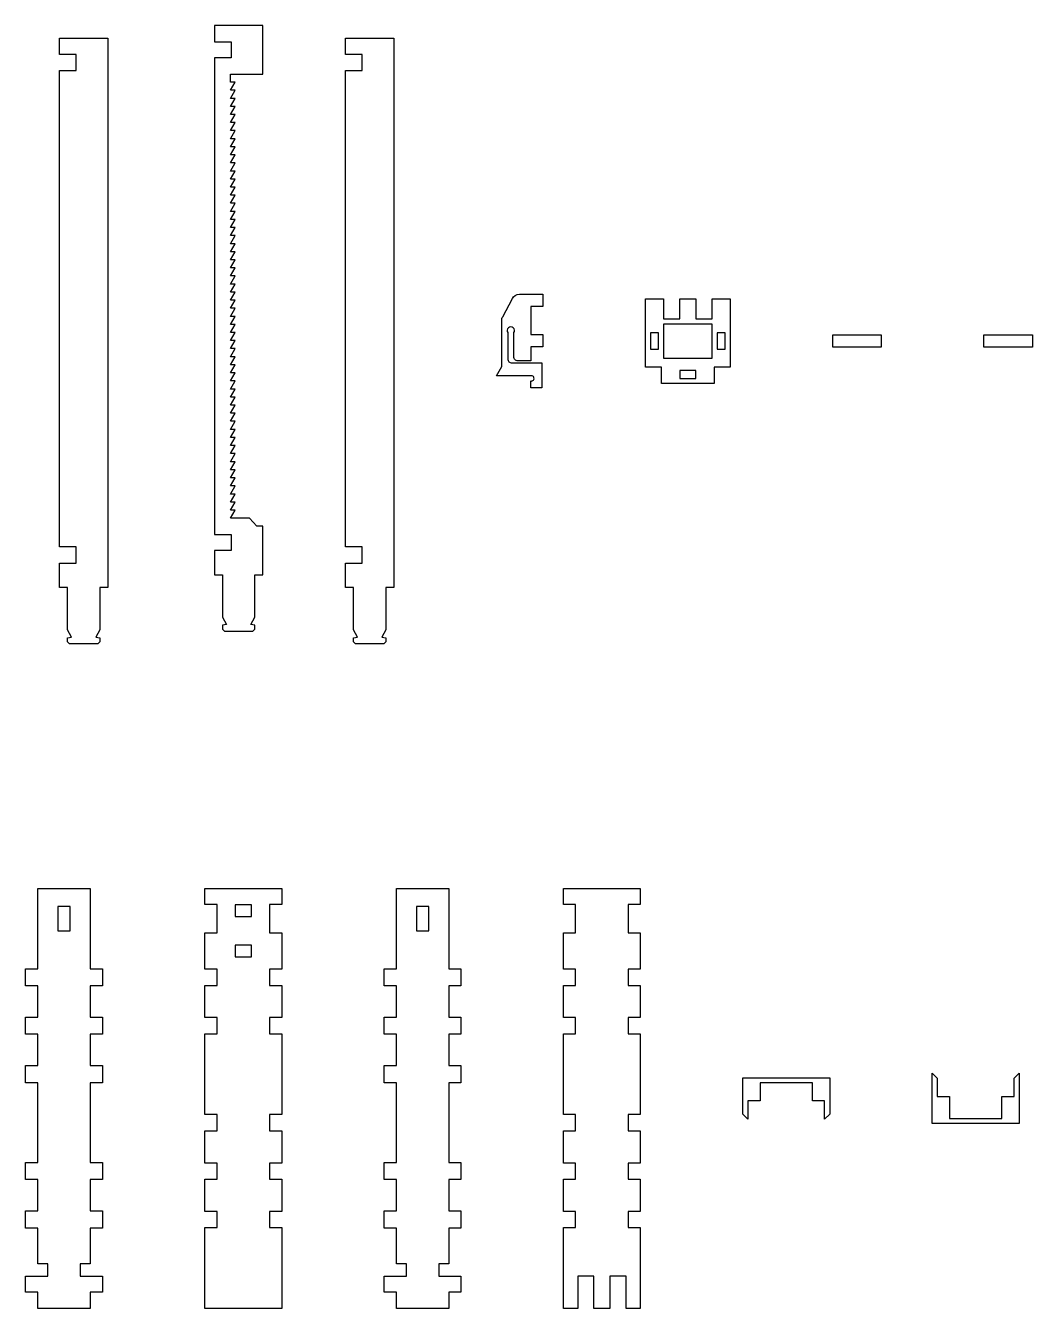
# Model space of a CAD drawing. Header units: millimetres. Extents: x 34 to 283, y -150 to 168.
import ezdxf

# ---------------------------------------------------------------- set-up
doc = ezdxf.new("R2010")
doc.units = ezdxf.units.MM
doc.layers.get('0').update_dxf_attribs({"linetype": 'CONTINUOUS'})

msp = doc.modelspace()

# ---------------------------------------------------------------- linework, layer by layer
for p, q in [((92.53, 167.84), (80.53, 167.84)), ((80.53, 167.84), (80.53, 163.84)), ((92.53, 155.84), (92.53, 167.84)), ((80.53, 163.84), (84.63, 163.84)), ((84.63, 163.84), (84.63, 159.84)), ((84.63, 159.84), (80.53, 159.84)), ((80.53, 159.84), (80.53, 41.84)), ((84.53, 153.84), (84.53, 155.84)), ((84.53, 155.84), (92.53, 155.84)), ((84.53, 151.84), (85.69, 153.84)), ((85.69, 153.84), (84.53, 153.84)), ((84.53, 149.84), (85.69, 151.84)), ((85.69, 151.84), (84.53, 151.84)), ((84.53, 147.84), (85.69, 149.84)), ((85.69, 149.84), (84.53, 149.84)), ((84.53, 145.84), (85.69, 147.84)), ((85.69, 147.84), (84.53, 147.84)), ((84.53, 143.84), (85.69, 145.84)), ((85.69, 145.84), (84.53, 145.84)), ((84.53, 141.84), (85.69, 143.84)), ((85.69, 143.84), (84.53, 143.84)), ((84.53, 139.84), (85.69, 141.84)), ((85.69, 141.84), (84.53, 141.84)), ((84.53, 137.84), (85.69, 139.84)), ((85.69, 139.84), (84.53, 139.84)), ((84.53, 135.84), (85.69, 137.84)), ((85.69, 137.84), (84.53, 137.84)), ((84.53, 133.84), (85.69, 135.84)), ((85.69, 135.84), (84.53, 135.84)), ((84.53, 131.84), (85.69, 133.84)), ((85.69, 133.84), (84.53, 133.84)), ((84.53, 129.84), (85.69, 131.84)), ((85.69, 131.84), (84.53, 131.84)), ((84.53, 127.84), (85.69, 129.84)), ((85.69, 129.84), (84.53, 129.84)), ((84.53, 125.84), (85.69, 127.84)), ((85.69, 127.84), (84.53, 127.84)), ((84.53, 123.84), (85.69, 125.84)), ((85.69, 125.84), (84.53, 125.84)), ((84.53, 121.84), (85.69, 123.84)), ((85.69, 123.84), (84.53, 123.84)), ((84.53, 119.84), (85.69, 121.84)), ((85.69, 121.84), (84.53, 121.84)), ((84.53, 117.84), (85.69, 119.84)), ((85.69, 119.84), (84.53, 119.84)), ((84.53, 115.84), (85.69, 117.84)), ((85.69, 117.84), (84.53, 117.84)), ((84.53, 113.84), (85.69, 115.84)), ((85.69, 115.84), (84.53, 115.84)), ((84.53, 111.84), (85.69, 113.84)), ((85.69, 113.84), (84.53, 113.84)), ((84.53, 109.84), (85.69, 111.84)), ((85.69, 111.84), (84.53, 111.84)), ((84.53, 107.84), (85.69, 109.84)), ((85.69, 109.84), (84.53, 109.84)), ((84.53, 105.84), (85.69, 107.84)), ((85.69, 107.84), (84.53, 107.84)), ((84.53, 103.84), (85.69, 105.84)), ((85.69, 105.84), (84.53, 105.84)), ((84.53, 101.84), (85.69, 103.84)), ((85.69, 103.84), (84.53, 103.84)), ((84.53, 99.84), (85.69, 101.84)), ((85.69, 101.84), (84.53, 101.84)), ((84.53, 97.84), (85.69, 99.84)), ((85.69, 99.84), (84.53, 99.84)), ((84.53, 95.84), (85.69, 97.84)), ((85.69, 97.84), (84.53, 97.84)), ((84.53, 93.84), (85.69, 95.84)), ((85.69, 95.84), (84.53, 95.84)), ((84.53, 91.84), (85.69, 93.84)), ((85.69, 93.84), (84.53, 93.84)), ((84.53, 89.84), (85.69, 91.84)), ((85.69, 91.84), (84.53, 91.84)), ((84.53, 87.84), (85.69, 89.84)), ((85.69, 89.84), (84.53, 89.84)), ((84.53, 85.84), (85.69, 87.84)), ((85.69, 87.84), (84.53, 87.84)), ((84.53, 83.84), (85.69, 85.84)), ((85.69, 85.84), (84.53, 85.84)), ((84.53, 81.84), (85.69, 83.84)), ((85.69, 83.84), (84.53, 83.84)), ((84.53, 79.84), (85.69, 81.84)), ((85.69, 81.84), (84.53, 81.84)), ((84.53, 77.84), (85.69, 79.84)), ((85.69, 79.84), (84.53, 79.84)), ((84.53, 75.84), (85.69, 77.84)), ((85.69, 77.84), (84.53, 77.84)), ((84.53, 73.84), (85.69, 75.84)), ((85.69, 75.84), (84.53, 75.84)), ((84.53, 71.84), (85.69, 73.84)), ((85.69, 73.84), (84.53, 73.84)), ((84.53, 69.84), (85.69, 71.84)), ((85.69, 71.84), (84.53, 71.84)), ((84.53, 67.84), (85.69, 69.84)), ((85.69, 69.84), (84.53, 69.84)), ((84.53, 65.84), (85.69, 67.84)), ((85.69, 67.84), (84.53, 67.84)), ((84.53, 63.84), (85.69, 65.84)), ((85.69, 65.84), (84.53, 65.84)), ((84.53, 61.84), (85.69, 63.84)), ((85.69, 63.84), (84.53, 63.84)), ((84.53, 59.84), (85.69, 61.84)), ((85.69, 61.84), (84.53, 61.84)), ((84.53, 57.84), (85.69, 59.84)), ((85.69, 59.84), (84.53, 59.84)), ((84.53, 55.84), (85.69, 57.84)), ((85.69, 57.84), (84.53, 57.84)), ((84.53, 53.84), (85.69, 55.84)), ((85.69, 55.84), (84.53, 55.84)), ((84.53, 51.84), (85.69, 53.84)), ((85.69, 53.84), (84.53, 53.84)), ((84.53, 49.84), (85.69, 51.84)), ((85.69, 51.84), (84.53, 51.84)), ((84.53, 47.84), (85.69, 49.84)), ((85.69, 49.84), (84.53, 49.84)), ((84.53, 45.84), (85.69, 47.84)), ((85.69, 47.84), (84.53, 47.84)), ((87.03, 45.84), (84.53, 45.84)), ((87.53, 45.84), (87.03, 45.84)), ((89.23, 45.84), (87.53, 45.84)), ((91.03, 43.84), (89.23, 45.84)), ((80.53, 41.84), (84.63, 41.84)), ((84.63, 41.84), (84.63, 37.84)), ((92.53, 43.84), (91.03, 43.84)), ((92.53, 31.84), (92.53, 43.84)), ((84.63, 37.84), (80.53, 37.84)), ((80.53, 37.84), (80.53, 31.84)), ((80.53, 31.84), (82.53, 31.84)), ((82.53, 31.84), (82.53, 21.34)), ((90.53, 31.84), (92.53, 31.84)), ((90.53, 21.34), (90.53, 31.84)), ((82.53, 21.34), (83.53, 19.54)), ((83.53, 19.54), (82.53, 19.34)), ((82.53, 19.34), (82.53, 18.34)), ((89.53, 19.54), (90.53, 21.34)), ((90.53, 19.34), (89.53, 19.54)), ((90.53, 18.34), (90.53, 19.34)), ((82.53, 18.34), (83.03, 17.84)), ((83.03, 17.84), (90.03, 17.84)), ((90.03, 17.84), (90.53, 18.34))]:
    msp.add_line(p, q)
for points in [[(44.17, 16.22), (45.17, 16.42), (44.17, 18.22), (44.17, 28.72), (42.17, 28.72), (42.17, 34.72), (46.27, 34.72), (46.27, 38.72), (42.17, 38.72), (42.17, 156.72), (46.27, 156.72), (46.27, 160.72), (42.17, 160.72), (42.17, 164.72), (54.17, 164.72), (54.17, 28.72), (52.17, 28.72), (52.17, 18.22), (51.17, 16.42), (52.17, 16.22), (52.17, 15.22), (51.67, 14.72), (44.67, 14.72), (44.17, 15.22)], [(114.97, 16.22), (115.97, 16.42), (114.97, 18.22), (114.97, 28.72), (112.97, 28.72), (112.97, 34.72), (117.07, 34.72), (117.07, 38.72), (112.97, 38.72), (112.97, 156.72), (117.07, 156.72), (117.07, 160.72), (112.97, 160.72), (112.97, 164.72), (124.97, 164.72), (124.97, 28.72), (122.97, 28.72), (122.97, 18.22), (121.97, 16.42), (122.97, 16.22), (122.97, 15.22), (122.47, 14.72), (115.47, 14.72), (114.97, 15.22)], [(191.27, 83.22), (187.27, 83.22), (187.27, 100.22), (191.77, 100.22), (191.77, 95.22), (195.77, 95.22), (195.77, 100.22), (199.77, 100.22), (199.77, 95.22), (203.77, 95.22), (203.77, 100.22), (208.27, 100.22), (208.27, 83.22), (204.27, 83.22), (204.27, 79.22), (191.27, 79.22)], [(203.77, 85.52), (203.77, 93.92), (191.77, 93.92), (191.77, 85.52)], [(190.52, 87.72), (190.52, 91.72), (188.52, 91.72), (188.52, 87.72)], [(207.02, 91.72), (205.02, 91.72), (205.02, 87.72), (207.02, 87.72)], [(245.67, 91.27), (245.67, 88.17), (233.67, 88.17), (233.67, 91.27)], [(283.07, 91.27), (283.07, 88.17), (271.07, 88.17), (271.07, 91.27)], [(199.77, 82.47), (195.77, 82.47), (195.77, 80.47), (199.77, 80.47)], [(36.78, -65.73), (36.78, -45.86), (49.78, -45.86), (49.78, -65.73), (52.78, -65.73), (52.78, -69.98), (49.78, -69.98), (49.78, -77.73), (52.78, -77.73), (52.78, -81.98), (49.78, -81.98), (49.78, -89.73), (52.78, -89.73), (52.78, -93.98), (49.78, -93.98), (49.78, -113.73), (52.78, -113.73), (52.78, -117.98), (49.78, -117.98), (49.78, -125.73), (52.78, -125.73), (52.78, -129.98), (49.78, -129.98), (49.78, -138.86), (47.28, -138.86), (47.28, -141.86), (52.78, -141.86), (52.78, -145.86), (49.78, -145.86), (49.78, -149.86), (36.78, -149.86), (36.78, -145.86), (33.78, -145.86), (33.78, -141.86), (39.28, -141.86), (39.28, -138.86), (36.78, -138.86), (36.78, -129.98), (33.78, -129.98), (33.78, -125.73), (36.78, -125.73), (36.78, -117.98), (33.78, -117.98), (33.78, -113.73), (36.78, -113.73), (36.78, -93.98), (33.78, -93.98), (33.78, -89.73), (36.78, -89.73), (36.78, -81.98), (33.78, -81.98), (33.78, -77.73), (36.78, -77.73), (36.78, -69.98), (33.78, -69.98), (33.78, -65.73)], [(78.18, -45.86), (97.18, -45.86), (97.18, -49.86), (94.18, -49.86), (94.18, -56.86), (97.18, -56.86), (97.18, -65.86), (94.18, -65.86), (94.18, -69.86), (97.18, -69.86), (97.18, -77.86), (94.18, -77.86), (94.18, -81.86), (97.18, -81.86), (97.18, -101.86), (94.18, -101.86), (94.18, -105.86), (97.18, -105.86), (97.18, -113.86), (94.18, -113.86), (94.18, -117.86), (97.18, -117.86), (97.18, -125.86), (94.18, -125.86), (94.18, -129.86), (97.18, -129.86), (97.18, -149.86), (78.18, -149.86), (78.18, -129.86), (81.18, -129.86), (81.18, -125.86), (78.18, -125.86), (78.18, -117.86), (81.18, -117.86), (81.18, -113.86), (78.18, -113.86), (78.18, -105.86), (81.18, -105.86), (81.18, -101.86), (78.18, -101.86), (78.18, -81.86), (81.18, -81.86), (81.18, -77.86), (78.18, -77.86), (78.18, -69.86), (81.18, -69.86), (81.18, -65.86), (78.18, -65.86), (78.18, -56.86), (81.18, -56.86), (81.18, -49.86), (78.18, -49.86)], [(125.58, -81.98), (122.58, -81.98), (122.58, -77.73), (125.58, -77.73), (125.58, -69.98), (122.58, -69.98), (122.58, -65.73), (125.58, -65.73), (125.58, -45.86), (138.58, -45.86), (138.58, -65.73), (141.58, -65.73), (141.58, -69.98), (138.58, -69.98), (138.58, -77.73), (141.58, -77.73), (141.58, -81.98), (138.58, -81.98), (138.58, -89.73), (141.58, -89.73), (141.58, -93.98), (138.58, -93.98), (138.58, -113.73), (141.58, -113.73), (141.58, -117.98), (138.58, -117.98), (138.58, -125.73), (141.58, -125.73), (141.58, -129.98), (138.58, -129.98), (138.58, -138.86), (136.08, -138.86), (136.08, -141.86), (141.58, -141.86), (141.58, -145.86), (138.58, -145.86), (138.58, -149.86), (125.58, -149.86), (125.58, -145.86), (122.58, -145.86), (122.58, -141.86), (128.08, -141.86), (128.08, -138.86), (125.58, -138.86), (125.58, -129.98), (122.58, -129.98), (122.58, -125.73), (125.58, -125.73), (125.58, -117.98), (122.58, -117.98), (122.58, -113.73), (125.58, -113.73), (125.58, -93.98), (122.58, -93.98), (122.58, -89.73), (125.58, -89.73)], [(178.48, -141.86), (178.48, -149.86), (174.48, -149.86), (174.48, -141.86), (170.48, -141.86), (170.48, -149.86), (166.98, -149.86), (166.98, -129.86), (169.98, -129.86), (169.98, -125.86), (166.98, -125.86), (166.98, -117.86), (169.98, -117.86), (169.98, -113.86), (166.98, -113.86), (166.98, -105.86), (169.98, -105.86), (169.98, -101.86), (166.98, -101.86), (166.98, -81.86), (169.98, -81.86), (169.98, -77.86), (166.98, -77.86), (166.98, -69.86), (169.98, -69.86), (169.98, -65.86), (166.98, -65.86), (166.98, -56.86), (169.98, -56.86), (169.98, -49.86), (166.98, -49.86), (166.98, -45.86), (185.98, -45.86), (185.98, -49.86), (182.98, -49.86), (182.98, -56.86), (185.98, -56.86), (185.98, -65.86), (182.98, -65.86), (182.98, -69.86), (185.98, -69.86), (185.98, -77.86), (182.98, -77.86), (182.98, -81.86), (185.98, -81.86), (185.98, -101.86), (182.98, -101.86), (182.98, -105.86), (185.98, -105.86), (185.98, -113.86), (182.98, -113.86), (182.98, -117.86), (185.98, -117.86), (185.98, -125.86), (182.98, -125.86), (182.98, -129.86), (185.98, -129.86), (185.98, -149.86), (182.48, -149.86), (182.48, -141.86)], [(44.78, -56.36), (44.78, -50.36), (41.78, -50.36), (41.78, -56.36)], [(89.68, -52.79), (89.68, -49.92), (85.68, -49.92), (85.68, -52.79)], [(133.58, -56.36), (133.58, -50.36), (130.58, -50.36), (130.58, -56.36)], [(89.68, -62.79), (89.68, -59.92), (85.68, -59.92), (85.68, -62.79)], [(275.53, -102.86), (275.53, -97.36), (278.53, -97.36), (278.53, -92.87), (279.78, -91.62), (279.78, -104.11), (258.28, -104.11), (258.28, -91.61), (259.53, -92.87), (259.53, -97.36), (262.53, -97.36), (262.53, -102.86)], [(228.63, -98.5), (228.63, -93.98), (215.63, -93.98), (215.63, -98.5), (212.63, -98.5), (212.63, -102.99), (211.38, -101.73), (211.38, -92.73), (232.88, -92.73), (232.88, -101.74), (231.63, -102.99), (231.63, -98.5)]]:
    msp.add_lwpolyline(points, close=True)
msp.add_lwpolyline([(155.67, 84.82, -0.414214), (154.67, 85.82), (154.67, 91.82, 1.863325), (153.17, 91.82), (153.17, 85.32, 0.414214), (154.17, 84.32), (161.57, 84.32), (161.57, 78.12), (158.87, 78.12), (158.87, 79.84, 1.12378), (159.02, 81.12), (150.37, 81.12), (151.67, 83.38), (151.67, 94.82, -0.122951), (151.91, 95.76), (154.3, 100.26, -0.277148), (156.07, 101.32), (161.87, 101.32), (161.87, 98.32), (158.87, 98.32), (158.87, 91.32), (161.87, 91.32), (161.87, 88.32), (158.87, 88.32), (158.87, 84.82)], format="xyb", close=True)

doc.saveas('drawing.dxf')
